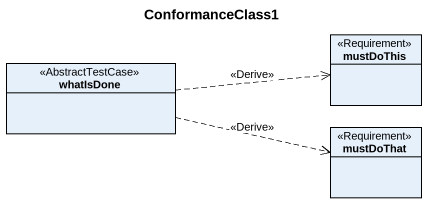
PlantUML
@startuml
title ConformanceClass1
hide circle
hide empty members
class mustDoThis <<Requirement>>
class whatIsDone <<AbstractTestCase>>
class mustDoThat <<Requirement>>
whatIsDone .right.> mustDoThis : <<Derive>>
whatIsDone .right.> mustDoThat : <<Derive>>
@enduml
